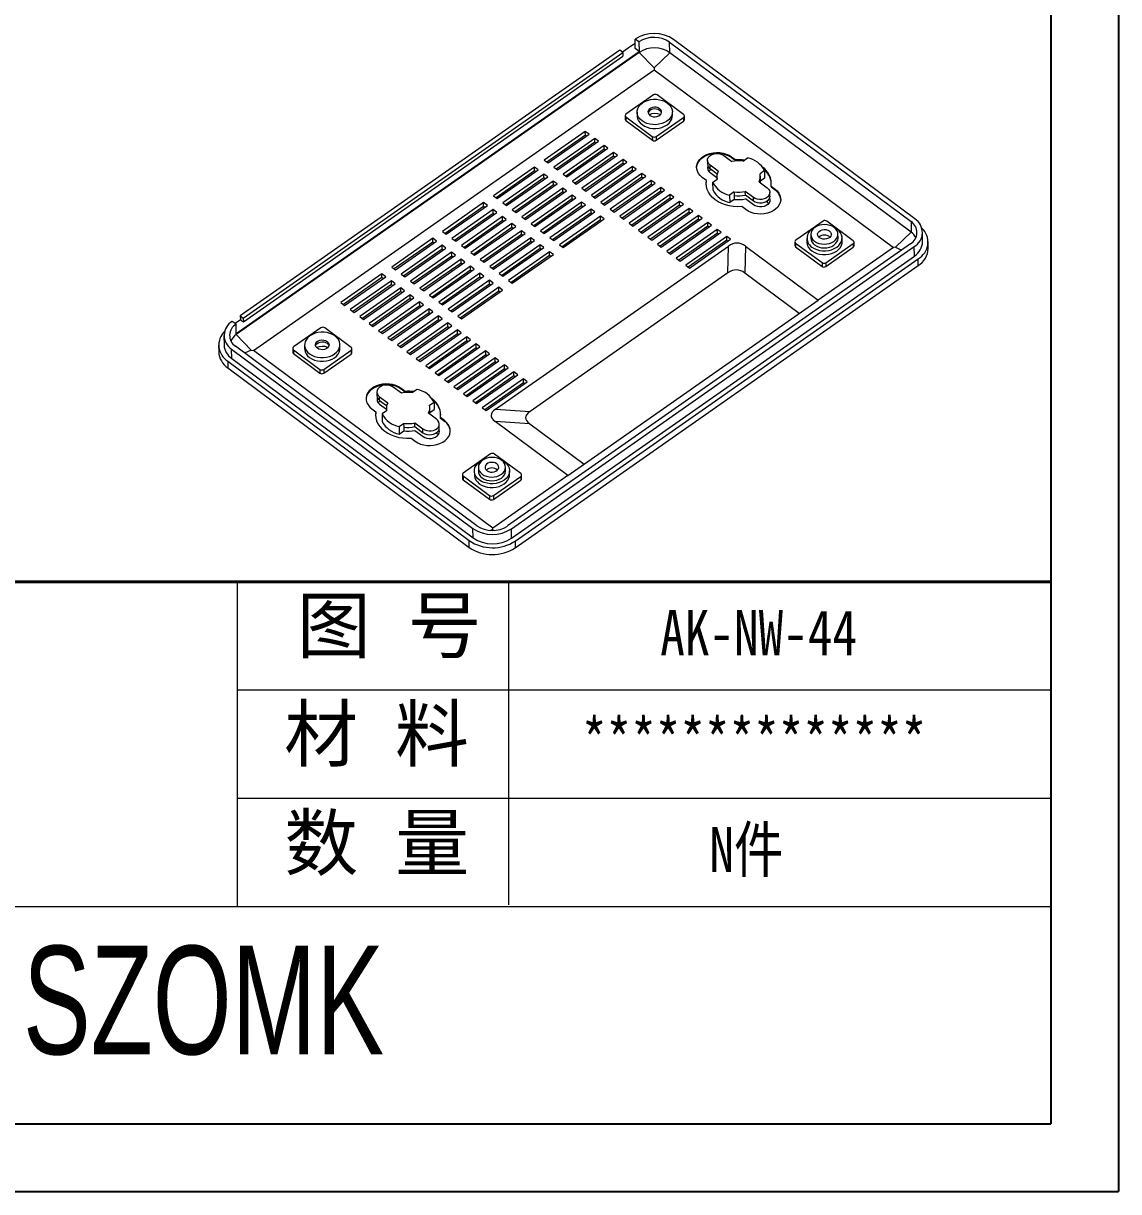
# Model space of a CAD drawing. Header units: inches. Extents: x 1765 to 3463, y 573 to 848.
# Drawn here: x 2029 to 2127.8, y 573 to 678.3 of the extents above; entities that cross this region are included whole.
import ezdxf

# ---------------------------------------------------------------- set-up
doc = ezdxf.new("R2010")
doc.units = ezdxf.units.IN
doc.layers.add('文字', color=81, linetype='Continuous')
doc.layers.add('粗实线', color=7, linetype='Continuous', lineweight=30)
doc.layers.add('细实线', color=3, linetype='Continuous', lineweight=9)
doc.styles.get("Standard").update_dxf_attribs({"font": 'txt', "bigfont": 'gbcbig.shx'})
doc.styles.add('宋体', font='', dxfattribs={"width": 0.8, "height": 3.5})
doc.styles.add('长仿宋', font='', dxfattribs={"width": 0.7, "height": 4})
doc.styles.get('宋体').set_extended_font_data('SimSun')
doc.styles.get('长仿宋').set_extended_font_data('SimSun')

msp = doc.modelspace()

# ---------------------------------------------------------------- linework, layer by layer
for p, q in [((2127.775, 829.736), (2127.775, 572.957)), ((2121.661, 823.623), (2121.661, 579.071)), ((1774.012, 579.071), (2121.661, 579.071)), ((1764.615, 572.957), (2127.775, 572.957))]:
    msp.add_line(p, q)
at = {"color": 7, "linetype": 'Continuous', "lineweight": 15}
for p, q in [((2084.516, 676.672), (2084.176, 676.925)), ((2084.185, 676.077), (2084.176, 676.925)), ((2084.516, 676.672), (2084.525, 675.824)), ((2087.288, 676.649), (2109.054, 660.463)), ((2087.297, 675.703), (2087.288, 676.649)), ((2109.407, 660.71), (2087.64, 676.896)), ((2048.194, 650.366), (2084.525, 675.824)), ((2084.526, 675.726), (2048.195, 650.268)), ((2082.783, 675.927), (2048.568, 651.952)), ((2048.84, 651.75), (2083.055, 675.725)), ((2083.055, 675.725), (2082.783, 675.927)), ((2083.845, 676.33), (2083.02, 675.751)), ((2083.055, 675.725), (2083.059, 675.386)), ((2084.525, 675.824), (2084.185, 676.077)), ((2084.525, 675.824), (2084.526, 675.726)), ((2084.526, 675.726), (2085.89, 674.33)), ((2087.297, 675.703), (2085.89, 674.33)), ((2109.064, 659.518), (2087.297, 675.703)), ((2048.844, 651.411), (2083.059, 675.386)), ((2049.752, 648.844), (2085.887, 674.164)), ((2085.89, 674.33), (2085.887, 674.164)), ((2085.887, 674.164), (2107.464, 658.119)), ((2085.818, 671.892), (2083.348, 670.162)), ((2088.545, 670.119), (2086.164, 671.889)), ((2084.348, 670.339), (2084.351, 669.999)), ((2087.536, 670.032), (2087.532, 670.371)), ((2083.274, 670.033), (2083.277, 669.694)), ((2083.342, 669.912), (2085.723, 668.142)), ((2083.342, 669.912), (2083.346, 669.573)), ((2083.346, 669.573), (2085.726, 667.803)), ((2086.069, 668.139), (2088.538, 669.869)), ((2086.073, 667.8), (2088.542, 669.53)), ((2088.538, 669.869), (2088.542, 669.53)), ((2088.617, 669.659), (2088.613, 669.998)), ((2079.682, 668.602), (2075.978, 666.007)), ((2079.685, 668.263), (2076.215, 665.831)), ((2076.318, 665.754), (2080.022, 668.349)), ((2080.022, 668.349), (2079.682, 668.602)), ((2079.685, 668.263), (2079.682, 668.602)), ((2079.789, 668.186), (2079.685, 668.263)), ((2080.532, 667.97), (2076.828, 665.375)), ((2080.536, 667.631), (2077.065, 665.199)), ((2077.169, 665.122), (2080.872, 667.717)), ((2081.382, 667.338), (2077.679, 664.742)), ((2080.872, 667.717), (2080.532, 667.97)), ((2080.536, 667.631), (2080.532, 667.97)), ((2080.639, 667.554), (2080.536, 667.631)), ((2081.723, 667.085), (2081.382, 667.338)), ((2081.386, 666.998), (2081.382, 667.338)), ((2085.723, 668.142), (2085.726, 667.803)), ((2086.069, 668.139), (2086.073, 667.8)), ((2081.386, 666.998), (2077.915, 664.567)), ((2078.019, 664.49), (2081.723, 667.085)), ((2082.233, 666.705), (2078.529, 664.11)), ((2082.236, 666.366), (2078.766, 663.934)), ((2078.869, 663.857), (2082.573, 666.453)), ((2081.489, 666.921), (2081.386, 666.998)), ((2082.573, 666.453), (2082.233, 666.705)), ((2082.236, 666.366), (2082.233, 666.705)), ((2082.34, 666.289), (2082.236, 666.366)), ((2092.166, 666.422), (2092.899, 665.877)), ((2092.878, 666.305), (2093.241, 666.036)), ((2092.879, 666.238), (2092.878, 666.305)), ((2092.879, 666.238), (2093.241, 665.968)), ((2093.906, 665.921), (2094.315, 666.208)), ((2075.096, 665.389), (2071.393, 662.794)), ((2075.1, 665.05), (2071.629, 662.618)), ((2071.733, 662.541), (2075.437, 665.136)), ((2075.437, 665.136), (2075.096, 665.389)), ((2075.1, 665.05), (2075.096, 665.389)), ((2075.203, 664.973), (2075.1, 665.05)), ((2075.978, 666.007), (2076.318, 665.754)), ((2076.828, 665.375), (2077.169, 665.122)), ((2083.083, 666.073), (2079.379, 663.478)), ((2083.086, 665.734), (2079.616, 663.302)), ((2079.719, 663.225), (2083.423, 665.82)), ((2083.933, 665.441), (2080.229, 662.846)), ((2083.937, 665.102), (2080.466, 662.67)), ((2080.57, 662.593), (2084.273, 665.188)), ((2083.423, 665.82), (2083.083, 666.073)), ((2083.086, 665.734), (2083.083, 666.073)), ((2083.19, 665.657), (2083.086, 665.734)), ((2084.273, 665.188), (2083.933, 665.441)), ((2083.937, 665.102), (2083.933, 665.441)), ((2084.04, 665.025), (2083.937, 665.102)), ((2090.692, 665.98), (2090.695, 665.641)), ((2091.664, 665.012), (2090.932, 665.557)), ((2090.935, 665.217), (2090.932, 665.557)), ((2091.569, 664.746), (2090.935, 665.217)), ((2093.241, 665.968), (2093.241, 666.036)), ((2095.845, 665.07), (2095.437, 664.783)), ((2095.845, 665.07), (2095.852, 664.391)), ((2075.947, 664.757), (2072.243, 662.162)), ((2075.95, 664.418), (2072.479, 661.986)), ((2072.583, 661.909), (2076.287, 664.504)), ((2076.797, 664.125), (2073.093, 661.529)), ((2076.287, 664.504), (2075.947, 664.757)), ((2075.95, 664.418), (2075.947, 664.757)), ((2076.054, 664.341), (2075.95, 664.418)), ((2077.137, 663.872), (2076.797, 664.125)), ((2076.8, 663.785), (2076.797, 664.125)), ((2077.679, 664.742), (2078.019, 664.49)), ((2078.529, 664.11), (2078.869, 663.857)), ((2084.783, 664.809), (2081.08, 662.213)), ((2084.787, 664.469), (2081.316, 662.038)), ((2081.42, 661.961), (2085.124, 664.556)), ((2085.634, 664.176), (2081.93, 661.581)), ((2085.124, 664.556), (2084.783, 664.809)), ((2084.787, 664.469), (2084.783, 664.809)), ((2084.89, 664.392), (2084.787, 664.469)), ((2085.974, 663.924), (2085.634, 664.176)), ((2085.637, 663.837), (2085.634, 664.176)), ((2090.595, 664.182), (2090.233, 664.452)), ((2090.572, 663.861), (2090.596, 664.114)), ((2090.596, 664.114), (2090.595, 664.182)), ((2091.546, 664.427), (2090.939, 664.878)), ((2091.165, 664), (2091.573, 664.287)), ((2091.165, 664), (2091.171, 663.322)), ((2091.545, 664.515), (2091.547, 664.269)), ((2095.345, 664.058), (2096.078, 663.513)), ((2095.468, 664.216), (2095.465, 664.555)), ((2095.852, 664.391), (2095.465, 664.12)), ((2076.8, 663.785), (2073.33, 661.353)), ((2073.433, 661.276), (2077.137, 663.872)), ((2077.647, 663.492), (2073.943, 660.897)), ((2077.651, 663.153), (2074.18, 660.721)), ((2074.284, 660.644), (2077.987, 663.239)), ((2076.904, 663.708), (2076.8, 663.785)), ((2077.987, 663.239), (2077.647, 663.492)), ((2077.651, 663.153), (2077.647, 663.492)), ((2077.754, 663.076), (2077.651, 663.153)), ((2079.379, 663.478), (2079.719, 663.225)), ((2085.637, 663.837), (2082.167, 661.405)), ((2082.27, 661.328), (2085.974, 663.924)), ((2086.484, 663.544), (2082.78, 660.949)), ((2086.487, 663.205), (2083.017, 660.773)), ((2083.12, 660.696), (2086.824, 663.291)), ((2085.741, 663.76), (2085.637, 663.837)), ((2086.824, 663.291), (2086.484, 663.544)), ((2086.487, 663.205), (2086.484, 663.544)), ((2086.591, 663.128), (2086.487, 663.205)), ((2093.103, 663.148), (2092.695, 662.862)), ((2093.103, 663.148), (2093.107, 662.809)), ((2094.843, 662.648), (2094.111, 663.193)), ((2094.114, 662.854), (2094.111, 663.193)), ((2096.321, 662.75), (2096.318, 663.089)), ((2096.427, 663.667), (2096.789, 663.397)), ((2096.427, 663.599), (2096.427, 663.667)), ((2096.427, 663.599), (2096.79, 663.329)), ((2096.79, 663.329), (2096.789, 663.397)), ((2070.511, 662.176), (2066.807, 659.581)), ((2067.147, 659.328), (2070.851, 661.923)), ((2070.851, 661.923), (2070.511, 662.176)), ((2070.514, 661.837), (2070.511, 662.176)), ((2071.393, 662.794), (2071.733, 662.541)), ((2072.243, 662.162), (2072.583, 661.909)), ((2078.497, 662.86), (2074.794, 660.265)), ((2078.501, 662.521), (2075.03, 660.089)), ((2075.134, 660.012), (2078.838, 662.607)), ((2079.348, 662.228), (2075.644, 659.633)), ((2079.351, 661.889), (2075.881, 659.457)), ((2075.984, 659.38), (2079.688, 661.975)), ((2078.838, 662.607), (2078.497, 662.86)), ((2078.501, 662.521), (2078.497, 662.86)), ((2078.604, 662.444), (2078.501, 662.521)), ((2079.688, 661.975), (2079.348, 662.228)), ((2079.351, 661.889), (2079.348, 662.228)), ((2079.455, 661.812), (2079.351, 661.889)), ((2080.229, 662.846), (2080.57, 662.593)), ((2081.08, 662.213), (2081.42, 661.961)), ((2087.334, 662.912), (2083.63, 660.317)), ((2087.338, 662.573), (2083.867, 660.141)), ((2083.971, 660.064), (2087.674, 662.659)), ((2088.184, 662.28), (2084.481, 659.684)), ((2088.188, 661.94), (2084.717, 659.509)), ((2084.821, 659.432), (2088.525, 662.027)), ((2087.674, 662.659), (2087.334, 662.912)), ((2087.338, 662.573), (2087.334, 662.912)), ((2087.441, 662.496), (2087.338, 662.573)), ((2088.525, 662.027), (2088.184, 662.28)), ((2088.188, 661.94), (2088.184, 662.28)), ((2088.291, 661.863), (2088.188, 661.94)), ((2092.695, 662.862), (2092.702, 662.184)), ((2093.11, 662.47), (2092.702, 662.184)), ((2093.107, 662.809), (2093.11, 662.47)), ((2094.847, 662.309), (2094.114, 662.854)), ((2094.85, 661.97), (2094.118, 662.514)), ((2094.847, 662.309), (2094.843, 662.648)), ((2096.023, 662.275), (2096.091, 662.224)), ((2070.514, 661.837), (2067.044, 659.405)), ((2071.361, 661.544), (2067.657, 658.948)), ((2071.365, 661.204), (2067.894, 658.773)), ((2067.998, 658.696), (2071.701, 661.291)), ((2072.211, 660.911), (2068.508, 658.316)), ((2070.618, 661.76), (2070.514, 661.837)), ((2071.701, 661.291), (2071.361, 661.544)), ((2071.365, 661.204), (2071.361, 661.544)), ((2071.468, 661.127), (2071.365, 661.204)), ((2072.551, 660.659), (2072.211, 660.911)), ((2072.215, 660.572), (2072.211, 660.911)), ((2073.093, 661.529), (2073.433, 661.276)), ((2073.943, 660.897), (2074.284, 660.644)), ((2080.198, 661.596), (2076.494, 659)), ((2080.201, 661.256), (2076.731, 658.824)), ((2076.834, 658.747), (2080.538, 661.343)), ((2081.048, 660.963), (2077.344, 658.368)), ((2080.538, 661.343), (2080.198, 661.596)), ((2080.201, 661.256), (2080.198, 661.596)), ((2080.305, 661.179), (2080.201, 661.256)), ((2081.388, 660.71), (2081.048, 660.963)), ((2081.052, 660.624), (2081.048, 660.963)), ((2081.93, 661.581), (2082.27, 661.328)), ((2082.78, 660.949), (2083.12, 660.696)), ((2089.035, 661.647), (2085.331, 659.052)), ((2089.038, 661.308), (2085.568, 658.876)), ((2085.671, 658.799), (2089.375, 661.395)), ((2089.885, 661.015), (2086.181, 658.42)), ((2089.375, 661.395), (2089.035, 661.647)), ((2089.038, 661.308), (2089.035, 661.647)), ((2089.142, 661.231), (2089.038, 661.308)), ((2090.225, 660.762), (2089.885, 661.015)), ((2089.888, 660.676), (2089.885, 661.015)), ((2094.144, 661.543), (2093.781, 661.813)), ((2072.215, 660.572), (2068.744, 658.14)), ((2068.848, 658.063), (2072.551, 660.659)), ((2073.062, 660.279), (2069.358, 657.684)), ((2073.065, 659.94), (2069.594, 657.508)), ((2069.698, 657.431), (2073.402, 660.026)), ((2072.318, 660.495), (2072.215, 660.572)), ((2073.402, 660.026), (2073.062, 660.279)), ((2073.065, 659.94), (2073.062, 660.279)), ((2073.169, 659.863), (2073.065, 659.94)), ((2074.794, 660.265), (2075.134, 660.012)), ((2081.052, 660.624), (2077.581, 658.192)), ((2077.685, 658.115), (2081.388, 660.71)), ((2081.155, 660.547), (2081.052, 660.624)), ((2083.63, 660.317), (2083.971, 660.064)), ((2089.888, 660.676), (2086.418, 658.244)), ((2086.521, 658.167), (2090.225, 660.762)), ((2090.735, 660.383), (2087.032, 657.788)), ((2090.739, 660.044), (2087.268, 657.612)), ((2087.372, 657.535), (2091.075, 660.13)), ((2089.992, 660.599), (2089.888, 660.676)), ((2091.075, 660.13), (2090.735, 660.383)), ((2090.739, 660.044), (2090.735, 660.383)), ((2090.842, 659.967), (2090.739, 660.044)), ((2101.122, 660.512), (2098.653, 658.782)), ((2103.849, 658.739), (2101.469, 660.509)), ((2109.054, 660.463), (2109.064, 659.518)), ((2065.925, 658.963), (2062.222, 656.368)), ((2062.562, 656.115), (2066.265, 658.71)), ((2066.265, 658.71), (2065.925, 658.963)), ((2065.929, 658.624), (2065.925, 658.963)), ((2066.807, 659.581), (2067.147, 659.328)), ((2067.657, 658.948), (2067.998, 658.696)), ((2073.912, 659.647), (2070.208, 657.052)), ((2073.915, 659.308), (2070.445, 656.876)), ((2070.548, 656.799), (2074.252, 659.394)), ((2074.762, 659.015), (2071.058, 656.419)), ((2071.399, 656.167), (2075.102, 658.762)), ((2074.252, 659.394), (2073.912, 659.647)), ((2073.915, 659.308), (2073.912, 659.647)), ((2074.019, 659.231), (2073.915, 659.308)), ((2075.102, 658.762), (2074.762, 659.015)), ((2074.766, 658.675), (2074.762, 659.015)), ((2075.644, 659.633), (2075.984, 659.38)), ((2076.494, 659), (2076.834, 658.747)), ((2084.481, 659.684), (2084.821, 659.432)), ((2085.331, 659.052), (2085.671, 658.799)), ((2091.585, 659.751), (2087.882, 657.155)), ((2091.589, 659.411), (2088.118, 656.98)), ((2088.222, 656.903), (2091.926, 659.498)), ((2092.436, 659.118), (2088.732, 656.523)), ((2092.439, 658.779), (2088.969, 656.347)), ((2089.072, 656.27), (2092.776, 658.866)), ((2091.926, 659.498), (2091.585, 659.751)), ((2091.589, 659.411), (2091.585, 659.751)), ((2091.692, 659.334), (2091.589, 659.411)), ((2092.776, 658.866), (2092.436, 659.118)), ((2092.439, 658.779), (2092.436, 659.118)), ((2092.543, 658.702), (2092.439, 658.779)), ((2099.652, 658.958), (2099.656, 658.619)), ((2100.016, 659.301), (2100.02, 658.962)), ((2102.469, 658.987), (2102.466, 659.326)), ((2102.84, 658.651), (2102.837, 658.991)), ((2109.064, 659.518), (2107.657, 658.145)), ((2110.102, 658.652), (2110.093, 659.5)), ((2065.929, 658.624), (2062.458, 656.192)), ((2066.776, 658.331), (2063.072, 655.735)), ((2066.779, 657.991), (2063.308, 655.559)), ((2063.412, 655.482), (2067.116, 658.078)), ((2067.626, 657.698), (2063.922, 655.103)), ((2066.032, 658.547), (2065.929, 658.624)), ((2067.116, 658.078), (2066.776, 658.331)), ((2066.779, 657.991), (2066.776, 658.331)), ((2066.883, 657.914), (2066.779, 657.991)), ((2067.966, 657.445), (2067.626, 657.698)), ((2067.629, 657.359), (2067.626, 657.698)), ((2068.508, 658.316), (2068.848, 658.063)), ((2069.358, 657.684), (2069.698, 657.431)), ((2074.766, 658.675), (2071.295, 656.244)), ((2071.576, 643.533), (2092.593, 658.26)), ((2075.612, 658.382), (2071.909, 655.787)), ((2075.616, 658.043), (2072.145, 655.611)), ((2072.249, 655.534), (2075.953, 658.13)), ((2109.004, 658.463), (2072.672, 633.005)), ((2076.463, 657.75), (2072.759, 655.155)), ((2073.012, 632.752), (2109.344, 658.21)), ((2074.869, 658.598), (2074.766, 658.675)), ((2075.953, 658.13), (2075.612, 658.382)), ((2075.616, 658.043), (2075.612, 658.382)), ((2075.719, 657.966), (2075.616, 658.043)), ((2076.803, 657.497), (2076.463, 657.75)), ((2076.466, 657.411), (2076.463, 657.75)), ((2077.344, 658.368), (2077.685, 658.115)), ((2086.181, 658.42), (2086.521, 658.167)), ((2087.032, 657.788), (2087.372, 657.535)), ((2092.538, 655.84), (2092.593, 658.26)), ((2094.123, 658.247), (2094.068, 655.827)), ((2094.123, 658.247), (2100.684, 653.368)), ((2098.578, 658.653), (2098.582, 658.314)), ((2098.647, 658.532), (2101.027, 656.761)), ((2098.647, 658.532), (2098.65, 658.192)), ((2098.65, 658.192), (2101.031, 656.422)), ((2107.464, 658.119), (2100.684, 653.368)), ((2101.374, 656.758), (2103.843, 658.489)), ((2101.377, 656.419), (2103.846, 658.149)), ((2103.843, 658.489), (2103.846, 658.149)), ((2103.921, 658.278), (2103.918, 658.618)), ((2107.657, 658.145), (2107.464, 658.119)), ((2107.657, 658.145), (2108.194, 657.896)), ((2109.352, 657.362), (2109.344, 658.21)), ((2110.598, 658.046), (2110.592, 658.657)), ((2067.629, 657.359), (2064.159, 654.927)), ((2064.262, 654.85), (2067.966, 657.445)), ((2068.476, 657.066), (2064.772, 654.471)), ((2068.48, 656.727), (2065.009, 654.295)), ((2065.113, 654.218), (2068.816, 656.813)), ((2067.733, 657.282), (2067.629, 657.359)), ((2068.816, 656.813), (2068.476, 657.066)), ((2068.48, 656.727), (2068.476, 657.066)), ((2068.583, 656.65), (2068.48, 656.727)), ((2070.208, 657.052), (2070.548, 656.799)), ((2076.466, 657.411), (2072.995, 654.979)), ((2073.021, 631.904), (2109.352, 657.362)), ((2073.099, 654.902), (2076.803, 657.497)), ((2073.361, 631.651), (2109.692, 657.109)), ((2076.57, 657.334), (2076.466, 657.411)), ((2087.882, 657.155), (2088.222, 656.903)), ((2101.027, 656.761), (2101.031, 656.422)), ((2101.374, 656.758), (2101.377, 656.419)), ((2109.699, 656.499), (2109.692, 657.109)), ((2061.34, 655.75), (2057.636, 653.154)), ((2061.68, 655.497), (2061.34, 655.75)), ((2061.343, 655.41), (2061.34, 655.75)), ((2062.222, 656.368), (2062.562, 656.115)), ((2063.072, 655.735), (2063.412, 655.482)), ((2069.326, 656.434), (2065.623, 653.839)), ((2069.33, 656.095), (2065.859, 653.663)), ((2065.963, 653.586), (2069.666, 656.181)), ((2070.177, 655.802), (2066.473, 653.206)), ((2066.813, 652.953), (2070.517, 655.549)), ((2069.666, 656.181), (2069.326, 656.434)), ((2069.33, 656.095), (2069.326, 656.434)), ((2069.433, 656.018), (2069.33, 656.095)), ((2070.517, 655.549), (2070.177, 655.802)), ((2070.18, 655.462), (2070.177, 655.802)), ((2071.058, 656.419), (2071.399, 656.167)), ((2071.909, 655.787), (2072.249, 655.534)), ((2073.367, 631.041), (2109.699, 656.499)), ((2092.538, 655.84), (2074.696, 643.338)), ((2088.732, 656.523), (2089.072, 656.27)), ((2098.98, 652.175), (2094.068, 655.827)), ((2061.343, 655.41), (2057.873, 652.979)), ((2057.976, 652.902), (2061.68, 655.497)), ((2062.19, 655.117), (2058.486, 652.522)), ((2062.194, 654.778), (2058.723, 652.346)), ((2058.827, 652.269), (2062.53, 654.865)), ((2063.04, 654.485), (2059.337, 651.89)), ((2061.447, 655.333), (2061.343, 655.41)), ((2062.53, 654.865), (2062.19, 655.117)), ((2062.194, 654.778), (2062.19, 655.117)), ((2062.297, 654.701), (2062.194, 654.778)), ((2063.38, 654.232), (2063.04, 654.485)), ((2063.044, 654.146), (2063.04, 654.485)), ((2063.922, 655.103), (2064.262, 654.85)), ((2070.18, 655.462), (2066.709, 653.03)), ((2071.027, 655.169), (2067.323, 652.574)), ((2071.03, 654.83), (2067.56, 652.398)), ((2067.663, 652.321), (2071.367, 654.916)), ((2071.877, 654.537), (2068.173, 651.942)), ((2070.284, 655.385), (2070.18, 655.462)), ((2071.367, 654.916), (2071.027, 655.169)), ((2071.03, 654.83), (2071.027, 655.169)), ((2071.134, 654.753), (2071.03, 654.83)), ((2072.217, 654.284), (2071.877, 654.537)), ((2071.881, 654.198), (2071.877, 654.537)), ((2072.759, 655.155), (2073.099, 654.902)), ((2063.044, 654.146), (2059.573, 651.714)), ((2059.677, 651.637), (2063.38, 654.232)), ((2063.891, 653.853), (2060.187, 651.258)), ((2063.894, 653.514), (2060.423, 651.082)), ((2060.527, 651.005), (2064.231, 653.6)), ((2063.147, 654.069), (2063.044, 654.146)), ((2064.231, 653.6), (2063.891, 653.853)), ((2063.894, 653.514), (2063.891, 653.853)), ((2063.998, 653.437), (2063.894, 653.514)), ((2064.772, 654.471), (2065.113, 654.218)), ((2065.623, 653.839), (2065.963, 653.586)), ((2071.881, 654.198), (2068.41, 651.766)), ((2068.514, 651.689), (2072.217, 654.284)), ((2071.984, 654.121), (2071.881, 654.198)), ((2057.636, 653.154), (2057.976, 652.902)), ((2058.486, 652.522), (2058.827, 652.269)), ((2064.741, 653.221), (2061.037, 650.625)), ((2064.744, 652.881), (2061.274, 650.45)), ((2061.377, 650.373), (2065.081, 652.968)), ((2065.591, 652.588), (2061.887, 649.993)), ((2065.081, 652.968), (2064.741, 653.221)), ((2064.744, 652.881), (2064.741, 653.221)), ((2064.848, 652.804), (2064.744, 652.881)), ((2065.931, 652.336), (2065.591, 652.588)), ((2065.595, 652.249), (2065.591, 652.588)), ((2066.473, 653.206), (2066.813, 652.953)), ((2067.323, 652.574), (2067.663, 652.321)), ((2078.109, 637.55), (2100.684, 653.368)), ((2048.185, 651.214), (2047.845, 651.467)), ((2048.572, 651.613), (2048.096, 651.28)), ((2048.568, 651.952), (2048.84, 651.75)), ((2048.568, 651.952), (2048.572, 651.613)), ((2048.572, 651.613), (2048.844, 651.411)), ((2048.84, 651.75), (2048.844, 651.411)), ((2059.337, 651.89), (2059.677, 651.637)), ((2065.595, 652.249), (2062.124, 649.817)), ((2062.228, 649.74), (2065.931, 652.336)), ((2066.441, 651.956), (2062.738, 649.361)), ((2066.445, 651.617), (2062.974, 649.185)), ((2063.078, 649.108), (2066.781, 651.703)), ((2067.292, 651.324), (2063.588, 648.729)), ((2065.698, 652.172), (2065.595, 652.249)), ((2066.781, 651.703), (2066.441, 651.956)), ((2066.445, 651.617), (2066.441, 651.956)), ((2066.548, 651.54), (2066.445, 651.617)), ((2067.632, 651.071), (2067.292, 651.324)), ((2067.295, 650.985), (2067.292, 651.324)), ((2068.173, 651.942), (2068.514, 651.689)), ((2048.194, 650.366), (2048.185, 651.214)), ((2048.195, 650.268), (2048.194, 650.366)), ((2048.195, 650.268), (2049.559, 648.872)), ((2055.835, 650.883), (2053.366, 649.153)), ((2058.563, 649.11), (2056.182, 650.881)), ((2060.187, 651.258), (2060.527, 651.005)), ((2061.037, 650.625), (2061.377, 650.373)), ((2067.295, 650.985), (2063.824, 648.553)), ((2063.928, 648.476), (2067.632, 651.071)), ((2068.142, 650.692), (2064.438, 648.096)), ((2068.145, 650.352), (2064.675, 647.921)), ((2064.778, 647.844), (2068.482, 650.439)), ((2067.399, 650.908), (2067.295, 650.985)), ((2068.482, 650.439), (2068.142, 650.692)), ((2068.145, 650.352), (2068.142, 650.692)), ((2068.249, 650.275), (2068.145, 650.352)), ((2046.614, 649.324), (2046.62, 648.714)), ((2047.095, 650.177), (2047.104, 649.329)), ((2069.901, 633.028), (2048.134, 649.214)), ((2054.365, 649.33), (2054.369, 648.991)), ((2057.554, 649.023), (2057.55, 649.362)), ((2061.887, 649.993), (2062.228, 649.74)), ((2062.738, 649.361), (2063.078, 649.108)), ((2068.992, 650.059), (2065.288, 647.464)), ((2068.996, 649.72), (2065.525, 647.288)), ((2065.629, 647.211), (2069.332, 649.807)), ((2069.842, 649.427), (2066.139, 646.832)), ((2069.332, 649.807), (2068.992, 650.059)), ((2068.996, 649.72), (2068.992, 650.059)), ((2069.099, 649.643), (2068.996, 649.72)), ((2070.182, 649.174), (2069.842, 649.427)), ((2069.846, 649.088), (2069.842, 649.427)), ((2047.782, 648.967), (2069.548, 632.781)), ((2047.79, 648.119), (2047.782, 648.967)), ((2049.559, 648.872), (2048.946, 648.61)), ((2049.559, 648.872), (2049.752, 648.844)), ((2071.329, 632.799), (2049.752, 648.844)), ((2053.291, 649.024), (2053.295, 648.685)), ((2053.36, 648.903), (2055.741, 647.133)), ((2053.36, 648.903), (2053.363, 648.564)), ((2053.363, 648.564), (2055.744, 646.794)), ((2056.087, 647.13), (2058.556, 648.86)), ((2056.091, 646.791), (2058.56, 648.521)), ((2058.556, 648.86), (2058.56, 648.521)), ((2058.635, 648.65), (2058.631, 648.989)), ((2063.588, 648.729), (2063.928, 648.476)), ((2069.846, 649.088), (2066.375, 646.656)), ((2066.479, 646.579), (2070.182, 649.174)), ((2070.693, 648.795), (2066.989, 646.2)), ((2070.696, 648.456), (2067.225, 646.024)), ((2067.329, 645.947), (2071.033, 648.542)), ((2071.543, 648.163), (2067.839, 645.567)), ((2069.949, 649.011), (2069.846, 649.088)), ((2071.033, 648.542), (2070.693, 648.795)), ((2070.696, 648.456), (2070.693, 648.795)), ((2070.8, 648.379), (2070.696, 648.456)), ((2071.883, 647.91), (2071.543, 648.163)), ((2071.546, 647.823), (2071.543, 648.163)), ((2047.438, 647.871), (2069.204, 631.686)), ((2047.438, 647.871), (2047.444, 647.261)), ((2047.444, 647.261), (2069.21, 631.075)), ((2047.79, 648.119), (2069.557, 631.933)), ((2055.741, 647.133), (2055.744, 646.794)), ((2056.087, 647.13), (2056.091, 646.791)), ((2064.438, 648.096), (2064.778, 647.844)), ((2065.288, 647.464), (2065.629, 647.211)), ((2071.546, 647.823), (2068.076, 645.392)), ((2068.179, 645.315), (2071.883, 647.91)), ((2072.393, 647.53), (2068.689, 644.935)), ((2072.397, 647.191), (2068.926, 644.759)), ((2069.03, 644.682), (2072.733, 647.278)), ((2071.65, 647.746), (2071.546, 647.823)), ((2072.733, 647.278), (2072.393, 647.53)), ((2072.397, 647.191), (2072.393, 647.53)), ((2072.5, 647.114), (2072.397, 647.191)), ((2066.139, 646.832), (2066.479, 646.579)), ((2066.989, 646.2), (2067.329, 645.947)), ((2073.243, 646.898), (2069.54, 644.303)), ((2073.247, 646.559), (2069.776, 644.127)), ((2069.88, 644.05), (2073.584, 646.645)), ((2074.094, 646.266), (2070.39, 643.671)), ((2073.584, 646.645), (2073.243, 646.898)), ((2073.247, 646.559), (2073.243, 646.898)), ((2073.35, 646.482), (2073.247, 646.559)), ((2074.434, 646.013), (2074.094, 646.266)), ((2074.097, 645.927), (2074.094, 646.266)), ((2060.886, 645.095), (2060.889, 644.756)), ((2063.093, 644.992), (2062.361, 645.536)), ((2063.435, 645.15), (2063.072, 645.42)), ((2063.073, 645.352), (2063.072, 645.42)), ((2063.436, 645.083), (2063.073, 645.352)), ((2063.436, 645.083), (2063.435, 645.15)), ((2064.509, 645.322), (2064.1, 645.036)), ((2067.839, 645.567), (2068.179, 645.315)), ((2074.097, 645.927), (2070.626, 643.495)), ((2070.73, 643.418), (2074.434, 646.013)), ((2074.201, 645.85), (2074.097, 645.927)), ((2061.126, 644.671), (2061.858, 644.127)), ((2061.13, 644.332), (2061.126, 644.671)), ((2061.13, 644.332), (2061.763, 643.861)), ((2061.133, 643.993), (2061.74, 643.542)), ((2065.631, 643.898), (2066.039, 644.184)), ((2066.039, 644.184), (2066.046, 643.506)), ((2068.689, 644.935), (2069.03, 644.682)), ((2069.54, 644.303), (2069.88, 644.05)), ((2060.427, 643.566), (2060.789, 643.297)), ((2060.79, 643.229), (2060.766, 642.975)), ((2060.79, 643.229), (2060.789, 643.297)), ((2061.767, 643.401), (2061.359, 643.115)), ((2061.359, 643.115), (2061.366, 642.437)), ((2061.739, 643.63), (2061.742, 643.383)), ((2066.272, 642.628), (2065.54, 643.173)), ((2065.662, 643.33), (2065.659, 643.67)), ((2065.659, 643.234), (2066.046, 643.506)), ((2070.39, 643.671), (2070.73, 643.418)), ((2071.576, 643.533), (2074.696, 643.338)), ((2062.889, 641.977), (2063.298, 642.263)), ((2062.889, 641.977), (2062.896, 641.299)), ((2063.298, 642.263), (2063.301, 641.924)), ((2063.301, 641.924), (2063.305, 641.585)), ((2064.305, 642.307), (2065.037, 641.763)), ((2064.308, 641.968), (2064.305, 642.307)), ((2064.308, 641.968), (2065.041, 641.424)), ((2066.515, 641.865), (2066.512, 642.204)), ((2066.983, 642.512), (2066.621, 642.781)), ((2066.622, 642.714), (2066.621, 642.781)), ((2066.984, 642.444), (2066.622, 642.714)), ((2066.984, 642.444), (2066.983, 642.512)), ((2078.109, 637.55), (2071.548, 642.429)), ((2074.668, 642.233), (2071.548, 642.429)), ((2074.668, 642.233), (2079.58, 638.581)), ((2062.896, 641.299), (2063.305, 641.585)), ((2063.975, 640.928), (2064.338, 640.658)), ((2064.312, 641.629), (2065.044, 641.085)), ((2065.041, 641.424), (2065.037, 641.763)), ((2066.285, 641.339), (2066.217, 641.39)), ((2071.14, 639.503), (2068.671, 637.773)), ((2073.867, 637.73), (2071.486, 639.5)), ((2068.596, 637.644), (2068.599, 637.305)), ((2069.67, 637.949), (2069.673, 637.61)), ((2070.034, 638.292), (2070.037, 637.953)), ((2072.487, 637.978), (2072.484, 638.317)), ((2072.858, 637.642), (2072.855, 637.982)), ((2068.665, 637.523), (2071.045, 635.752)), ((2068.665, 637.523), (2068.668, 637.184)), ((2068.668, 637.184), (2071.049, 635.413)), ((2078.109, 637.55), (2071.329, 632.799)), ((2071.392, 635.75), (2073.861, 637.48)), ((2071.395, 635.41), (2073.864, 637.141)), ((2073.861, 637.48), (2073.864, 637.141)), ((2073.939, 637.269), (2073.936, 637.609)), ((2071.045, 635.752), (2071.049, 635.413)), ((2071.392, 635.75), (2071.395, 635.41)), ((2069.557, 631.933), (2069.548, 632.781)), ((2071.325, 632.687), (2071.139, 632.607)), ((2071.325, 632.687), (2071.329, 632.799)), ((2071.325, 632.687), (2071.493, 632.609)), ((2073.021, 631.904), (2073.012, 632.752)), ((2069.21, 631.075), (2069.204, 631.686)), ((2073.361, 631.651), (2073.367, 631.041))]:
    msp.add_line(p, q, dxfattribs=at)
at = {"color": 8, "linetype": 'Continuous', "lineweight": 15}
for p, q in [((2096.09, 662.322), (2096.091, 662.224)), ((2066.284, 641.436), (2066.285, 641.339))]:
    msp.add_line(p, q, dxfattribs=at)
at = {"color": 7, "linetype": 'Continuous', "lineweight": 15, "flags": 128}
for points in [[(2084.18, 676.532), (2084.138, 676.51), (2083.845, 676.33)], [(2084.794, 669.552), (2084.619, 669.706), (2084.485, 669.881), (2084.395, 670.07), (2084.351, 670.268), (2084.356, 670.468), (2084.41, 670.665), (2084.509, 670.852), (2084.652, 671.025), (2084.835, 671.177), (2085.051, 671.304), (2085.293, 671.402), (2085.556, 671.468), (2085.83, 671.501), (2086.108, 671.498), (2086.38, 671.461), (2086.639, 671.391), (2086.877, 671.289), (2087.086, 671.158), (2087.261, 671.003), (2087.395, 670.829), (2087.485, 670.639), (2087.529, 670.442), (2087.524, 670.242), (2087.47, 670.045), (2087.371, 669.857), (2087.228, 669.685), (2087.045, 669.533), (2086.829, 669.406), (2086.587, 669.308), (2086.324, 669.241), (2086.05, 669.209), (2085.772, 669.211), (2085.5, 669.248), (2085.241, 669.319), (2085.003, 669.421), (2084.794, 669.552)], [(2086.381, 670.664), (2086.243, 670.74), (2086.081, 670.786), (2085.907, 670.796), (2085.736, 670.771), (2085.582, 670.712), (2085.456, 670.624), (2085.37, 670.514), (2085.33, 670.391), (2085.339, 670.266), (2085.397, 670.147), (2085.499, 670.046), (2085.637, 669.969), (2085.799, 669.924), (2085.973, 669.914), (2086.144, 669.939), (2086.298, 669.998), (2086.424, 670.086), (2086.51, 670.196), (2086.55, 670.318), (2086.541, 670.444), (2086.483, 670.562), (2086.381, 670.664)], [(2086.542, 670.276), (2086.485, 670.393), (2086.383, 670.494), (2086.245, 670.571), (2086.083, 670.616), (2085.909, 670.626), (2085.738, 670.601), (2085.584, 670.542), (2085.458, 670.454), (2085.372, 670.344), (2085.34, 670.264)], [(2084.351, 669.999), (2084.355, 669.929), (2084.398, 669.731), (2084.488, 669.542), (2084.623, 669.367), (2084.797, 669.212), (2085.006, 669.082), (2085.244, 668.98), (2085.503, 668.909), (2085.776, 668.872), (2086.053, 668.87), (2086.327, 668.902), (2086.59, 668.969), (2086.833, 669.067), (2087.049, 669.194), (2087.231, 669.346), (2087.374, 669.518), (2087.474, 669.705), (2087.527, 669.902), (2087.536, 670.032)], [(2089.719, 665.326), (2089.722, 665.381), (2089.765, 665.598), (2089.857, 665.807), (2089.995, 666.003), (2090.176, 666.179), (2090.394, 666.332), (2090.644, 666.458), (2090.919, 666.552), (2091.212, 666.612), (2091.514, 666.636), (2091.817, 666.625), (2092.112, 666.577), (2092.393, 666.495), (2092.651, 666.381), (2092.879, 666.238)], [(2090.233, 664.452), (2090.041, 664.62), (2089.89, 664.81), (2089.785, 665.015), (2089.728, 665.23), (2089.721, 665.449), (2089.764, 665.666), (2089.856, 665.875), (2089.994, 666.07), (2090.175, 666.247), (2090.394, 666.4), (2090.644, 666.525), (2090.919, 666.619), (2091.211, 666.679), (2091.513, 666.704), (2091.816, 666.692), (2092.112, 666.645), (2092.392, 666.563), (2092.65, 666.449), (2092.878, 666.305)], [(2090.932, 665.557), (2090.807, 665.675), (2090.726, 665.812), (2090.692, 665.959), (2090.709, 666.108), (2090.774, 666.25), (2090.884, 666.376), (2091.033, 666.481), (2091.212, 666.556), (2091.41, 666.599), (2091.617, 666.606), (2091.819, 666.578), (2092.006, 666.515), (2092.166, 666.422)], [(2090.813, 664.998), (2090.897, 665.087), (2091.003, 665.167)], [(2093.241, 665.968), (2093.617, 665.977), (2093.956, 665.956)], [(2093.781, 661.813), (2093.405, 661.804), (2093.031, 661.829), (2092.665, 661.888), (2092.313, 661.981), (2091.98, 662.106), (2091.672, 662.26), (2091.395, 662.441), (2091.151, 662.647), (2090.947, 662.874), (2090.784, 663.118), (2090.666, 663.375), (2090.595, 663.641), (2090.571, 663.911), (2090.595, 664.182)], [(2095.456, 664.046), (2095.461, 664.014), (2095.467, 663.968)], [(2096.789, 663.397), (2096.981, 663.228), (2097.132, 663.039), (2097.237, 662.834), (2097.294, 662.619), (2097.301, 662.4), (2097.258, 662.183), (2097.166, 661.974), (2097.028, 661.778), (2096.847, 661.602), (2096.628, 661.449), (2096.378, 661.323), (2096.103, 661.229), (2095.811, 661.169), (2095.509, 661.145), (2095.206, 661.156), (2094.91, 661.204), (2094.63, 661.286), (2094.372, 661.4), (2094.144, 661.543)], [(2096.078, 663.513), (2096.202, 663.395), (2096.283, 663.258), (2096.317, 663.111), (2096.301, 662.962), (2096.236, 662.82), (2096.126, 662.694), (2095.977, 662.589), (2095.798, 662.514), (2095.599, 662.471), (2095.393, 662.464), (2095.19, 662.492), (2095.003, 662.555), (2094.843, 662.648)], [(2096.321, 662.75), (2096.304, 662.623), (2096.239, 662.481), (2096.129, 662.354), (2095.98, 662.25), (2095.801, 662.174), (2095.603, 662.132), (2095.396, 662.124), (2095.194, 662.153), (2095.007, 662.216), (2094.847, 662.309)], [(2096.29, 662.58), (2096.29, 662.58), (2096.324, 662.433), (2096.308, 662.284), (2096.243, 662.142), (2096.132, 662.015), (2095.984, 661.911), (2095.805, 661.835), (2095.606, 661.792), (2095.4, 661.785), (2095.197, 661.814), (2095.01, 661.876), (2094.85, 661.97)], [(2096.091, 662.224), (2096.215, 662.106), (2096.216, 662.105)], [(2102.123, 659.931), (2101.94, 660.043), (2101.73, 660.126), (2101.502, 660.179), (2101.263, 660.198), (2101.024, 660.183), (2100.793, 660.134), (2100.579, 660.054), (2100.391, 659.946), (2100.235, 659.813), (2100.118, 659.661), (2100.044, 659.496), (2100.016, 659.324), (2100.035, 659.151), (2100.101, 658.985), (2100.21, 658.831), (2100.359, 658.696), (2100.542, 658.584), (2100.752, 658.501), (2100.98, 658.448), (2101.219, 658.43), (2101.458, 658.445), (2101.689, 658.493), (2101.903, 658.573), (2102.091, 658.681), (2102.247, 658.814), (2102.364, 658.966), (2102.438, 659.131), (2102.466, 659.303), (2102.447, 659.476), (2102.381, 659.642), (2102.272, 659.796), (2102.123, 659.931)], [(2100.098, 658.171), (2100.307, 658.041), (2100.545, 657.938), (2100.804, 657.868), (2101.077, 657.831), (2101.354, 657.828), (2101.629, 657.861), (2101.891, 657.927), (2102.134, 658.025), (2102.35, 658.152), (2102.532, 658.304), (2102.675, 658.477), (2102.775, 658.664), (2102.828, 658.861), (2102.833, 659.061), (2102.79, 659.259), (2102.7, 659.448), (2102.565, 659.623), (2102.391, 659.778), (2102.182, 659.908), (2102.101, 659.948)], [(2100.8, 659.005), (2100.698, 659.106), (2100.64, 659.225), (2100.631, 659.35), (2100.671, 659.473), (2100.758, 659.582), (2100.883, 659.67), (2101.038, 659.729), (2101.209, 659.755), (2101.382, 659.744), (2101.544, 659.699), (2101.682, 659.622), (2101.784, 659.521), (2101.842, 659.403), (2101.851, 659.277), (2101.811, 659.154), (2101.725, 659.045), (2101.599, 658.957), (2101.445, 658.898), (2101.274, 658.872), (2101.1, 658.883), (2100.938, 658.928), (2100.8, 659.005)], [(2100.02, 658.962), (2100.039, 658.812), (2100.104, 658.645), (2100.214, 658.492), (2100.363, 658.356), (2100.546, 658.245), (2100.755, 658.162), (2100.984, 658.109), (2101.222, 658.09), (2101.462, 658.105), (2101.693, 658.154), (2101.906, 658.234), (2102.095, 658.342), (2102.25, 658.475), (2102.368, 658.627), (2102.441, 658.792), (2102.469, 658.964), (2102.469, 658.987)], [(2100.102, 657.832), (2100.311, 657.701), (2100.549, 657.599), (2100.808, 657.529), (2101.08, 657.491), (2101.358, 657.489), (2101.632, 657.522), (2101.895, 657.588), (2102.137, 657.686), (2102.353, 657.813), (2102.536, 657.965), (2102.679, 658.138), (2102.778, 658.325), (2102.832, 658.522), (2102.84, 658.651)], [(2057.104, 650.149), (2056.895, 650.28), (2056.657, 650.382), (2056.398, 650.453), (2056.125, 650.49), (2055.848, 650.492), (2055.574, 650.459), (2055.311, 650.393), (2055.068, 650.295), (2054.852, 650.168), (2054.67, 650.016), (2054.527, 649.844), (2054.427, 649.656), (2054.374, 649.459), (2054.369, 649.259), (2054.412, 649.061), (2054.503, 648.872), (2054.637, 648.698), (2054.811, 648.543), (2055.021, 648.412), (2055.259, 648.31), (2055.518, 648.239), (2055.79, 648.202), (2056.068, 648.2), (2056.342, 648.232), (2056.604, 648.299), (2056.847, 648.397), (2057.063, 648.524), (2057.245, 648.676), (2057.389, 648.848), (2057.488, 649.036), (2057.541, 649.233), (2057.546, 649.433), (2057.503, 649.631), (2057.413, 649.82), (2057.279, 649.994), (2057.104, 650.149)], [(2056.399, 649.655), (2056.501, 649.553), (2056.559, 649.435), (2056.568, 649.309), (2056.528, 649.187), (2056.441, 649.077), (2056.316, 648.989), (2056.161, 648.93), (2055.99, 648.905), (2055.817, 648.915), (2055.655, 648.96), (2055.517, 649.037), (2055.415, 649.139), (2055.357, 649.257), (2055.348, 649.383), (2055.388, 649.505), (2055.474, 649.615), (2055.6, 649.703), (2055.754, 649.762), (2055.925, 649.787), (2056.099, 649.777), (2056.261, 649.731), (2056.399, 649.655)], [(2055.358, 649.255), (2055.39, 649.336), (2055.476, 649.445), (2055.601, 649.533), (2055.756, 649.592), (2055.927, 649.618), (2056.101, 649.607), (2056.263, 649.562), (2056.4, 649.485), (2056.502, 649.384), (2056.56, 649.267)], [(2054.369, 648.991), (2054.373, 648.92), (2054.416, 648.722), (2054.506, 648.533), (2054.64, 648.358), (2054.815, 648.203), (2055.024, 648.073), (2055.262, 647.971), (2055.521, 647.9), (2055.794, 647.863), (2056.071, 647.861), (2056.345, 647.893), (2056.608, 647.96), (2056.851, 648.058), (2057.067, 648.185), (2057.249, 648.337), (2057.392, 648.509), (2057.492, 648.697), (2057.545, 648.893), (2057.554, 649.023)], [(2063.073, 645.352), (2062.845, 645.496), (2062.587, 645.61), (2062.307, 645.692), (2062.011, 645.739), (2061.708, 645.751), (2061.406, 645.726), (2061.114, 645.666), (2060.839, 645.572), (2060.588, 645.447), (2060.37, 645.294), (2060.189, 645.117), (2060.051, 644.922), (2059.959, 644.712), (2059.916, 644.495), (2059.913, 644.441)], [(2063.072, 645.42), (2062.844, 645.564), (2062.587, 645.678), (2062.306, 645.76), (2062.01, 645.807), (2061.707, 645.819), (2061.405, 645.794), (2061.113, 645.734), (2060.838, 645.64), (2060.588, 645.515), (2060.369, 645.362), (2060.189, 645.185), (2060.05, 644.989), (2059.958, 644.78), (2059.915, 644.563), (2059.922, 644.344), (2059.979, 644.129), (2060.084, 643.925), (2060.235, 643.735), (2060.427, 643.566)], [(2062.361, 645.536), (2062.2, 645.63), (2062.013, 645.692), (2061.811, 645.721), (2061.604, 645.714), (2061.406, 645.671), (2061.227, 645.595), (2061.078, 645.491), (2060.968, 645.364), (2060.903, 645.222), (2060.887, 645.074), (2060.92, 644.927), (2061.002, 644.79), (2061.126, 644.671)], [(2064.15, 645.071), (2063.811, 645.092), (2063.436, 645.083)], [(2061.198, 644.281), (2061.091, 644.202), (2061.008, 644.113)], [(2060.789, 643.297), (2060.765, 643.026), (2060.789, 642.755), (2060.861, 642.489), (2060.979, 642.232), (2061.141, 641.988), (2061.346, 641.762), (2061.589, 641.556), (2061.866, 641.375), (2062.174, 641.22), (2062.507, 641.096), (2062.859, 641.003), (2063.226, 640.944), (2063.6, 640.918), (2063.975, 640.928)], [(2065.661, 643.082), (2065.655, 643.129), (2065.65, 643.161)], [(2064.338, 640.658), (2064.566, 640.515), (2064.824, 640.4), (2065.104, 640.318), (2065.4, 640.271), (2065.703, 640.259), (2066.005, 640.284), (2066.297, 640.344), (2066.572, 640.438), (2066.823, 640.563), (2067.041, 640.716), (2067.222, 640.893), (2067.36, 641.089), (2067.452, 641.298), (2067.495, 641.515), (2067.488, 641.734), (2067.431, 641.949), (2067.326, 642.154), (2067.175, 642.343), (2066.983, 642.512)], [(2065.037, 641.763), (2065.198, 641.67), (2065.385, 641.607), (2065.587, 641.578), (2065.794, 641.586), (2065.992, 641.628), (2066.171, 641.704), (2066.32, 641.808), (2066.43, 641.935), (2066.495, 642.077), (2066.511, 642.226), (2066.478, 642.373), (2066.396, 642.51), (2066.272, 642.628)], [(2065.041, 641.424), (2065.201, 641.33), (2065.388, 641.268), (2065.591, 641.239), (2065.797, 641.246), (2065.996, 641.289), (2066.174, 641.365), (2066.323, 641.469), (2066.433, 641.596), (2066.498, 641.738), (2066.515, 641.865)], [(2065.044, 641.085), (2065.205, 640.991), (2065.391, 640.928), (2065.594, 640.9), (2065.801, 640.907), (2065.999, 640.95), (2066.178, 641.026), (2066.327, 641.13), (2066.437, 641.257), (2066.502, 641.399), (2066.518, 641.547), (2066.485, 641.694), (2066.484, 641.695)], [(2066.41, 641.219), (2066.409, 641.221), (2066.285, 641.339)], [(2072.409, 638.769), (2072.583, 638.614), (2072.718, 638.439), (2072.808, 638.25), (2072.851, 638.052), (2072.846, 637.852), (2072.793, 637.655), (2072.693, 637.468), (2072.55, 637.296), (2072.368, 637.144), (2072.152, 637.017), (2071.909, 636.918), (2071.646, 636.852), (2071.372, 636.819), (2071.095, 636.822), (2070.822, 636.859), (2070.563, 636.93), (2070.325, 637.032), (2070.116, 637.162), (2069.941, 637.317), (2069.807, 637.492), (2069.717, 637.681), (2069.674, 637.878), (2069.679, 638.079), (2069.732, 638.276), (2069.832, 638.463), (2069.975, 638.635), (2070.157, 638.787), (2070.373, 638.914), (2070.387, 638.921)], [(2072.141, 638.923), (2071.958, 639.034), (2071.748, 639.117), (2071.52, 639.17), (2071.281, 639.189), (2071.042, 639.174), (2070.811, 639.125), (2070.597, 639.045), (2070.409, 638.937), (2070.253, 638.804), (2070.136, 638.652), (2070.062, 638.487), (2070.034, 638.315), (2070.053, 638.142), (2070.119, 637.976), (2070.228, 637.822), (2070.377, 637.687), (2070.56, 637.575), (2070.77, 637.492), (2070.998, 637.44), (2071.237, 637.421), (2071.476, 637.436), (2071.707, 637.484), (2071.921, 637.564), (2072.109, 637.672), (2072.265, 637.805), (2072.382, 637.957), (2072.456, 638.122), (2072.484, 638.295), (2072.464, 638.467), (2072.399, 638.634), (2072.29, 638.787), (2072.141, 638.923)], [(2071.7, 638.614), (2071.562, 638.69), (2071.4, 638.735), (2071.226, 638.746), (2071.055, 638.721), (2070.901, 638.662), (2070.775, 638.574), (2070.689, 638.464), (2070.649, 638.341), (2070.658, 638.216), (2070.716, 638.097), (2070.818, 637.996), (2070.956, 637.919), (2071.118, 637.874), (2071.291, 637.863), (2071.462, 637.889), (2071.617, 637.948), (2071.742, 638.036), (2071.829, 638.145), (2071.869, 638.268), (2071.86, 638.394), (2071.802, 638.512), (2071.7, 638.614)], [(2072.119, 638.939), (2072.199, 638.899), (2072.409, 638.769)], [(2069.673, 637.61), (2069.677, 637.539), (2069.72, 637.342), (2069.811, 637.153), (2069.945, 636.978), (2070.119, 636.823), (2070.329, 636.692), (2070.567, 636.59), (2070.826, 636.52), (2071.098, 636.483), (2071.376, 636.48), (2071.65, 636.513), (2071.912, 636.579), (2072.155, 636.677), (2072.371, 636.804), (2072.553, 636.956), (2072.697, 637.129), (2072.796, 637.316), (2072.849, 637.513), (2072.858, 637.642)], [(2070.037, 637.953), (2070.057, 637.803), (2070.122, 637.637), (2070.232, 637.483), (2070.381, 637.348), (2070.563, 637.236), (2070.773, 637.153), (2071.001, 637.1), (2071.24, 637.081), (2071.479, 637.096), (2071.71, 637.145), (2071.924, 637.225), (2072.113, 637.333), (2072.268, 637.466), (2072.385, 637.618), (2072.459, 637.783), (2072.487, 637.955), (2072.487, 637.978)]]:
    msp.add_lwpolyline(points, dxfattribs=at)
at = {"color": 7, "linetype": 'Continuous', "lineweight": 15}
for centre, radius, start, end in [((2085.887, 674.321), 3.115, 55.74525, 123.30605), ((2085.885, 674.598), 2.485, 55.63316, 123.41814), ((2085.895, 673.652), 2.485, 55.63316, 123.41814), ((2085.989, 671.631), 0.312, 55.8154, 123.23589), ((2083.421, 670.035), 0.146, 119.8743, 237.23195), ((2083.432, 669.702), 0.155, 182.86302, 236.21809), ((2085.955, 668.926), 1.29, 67.26694, 113.8993), ((2088.465, 669.996), 0.146, 299.8743, 57.23195), ((2088.462, 669.663), 0.155, 301.12512, 358.54777), ((2085.898, 668.4), 0.312, 235.8154, 303.23589), ((2085.902, 668.061), 0.312, 235.8154, 303.23589), ((2093.911, 664.067), 2.179, 27.40619, 79.32477), ((2091.227, 665.663), 0.532, 182.30935, 236.77176), ((2091.204, 665.305), 0.503, 160.64578, 238.15029), ((2093.518, 663.263), 2.686, 81.69847, 103.33275), ((2093.531, 661.998), 4.048, 82.79437, 94.10802), ((2094.681, 663.915), 1.763, 351.89211, 56.0323), ((2094.618, 663.795), 1.837, 3.9028, 51.46009), ((2093.099, 665.003), 2.179, 207.40619, 259.32477), ((2092.597, 664.526), 1.052, 152.49777, 193.17307), ((2094.412, 664.544), 1.052, 332.49777, 13.17307), ((2094.435, 664.206), 1.034, 347.62252, 0.54124), ((2093.105, 664.325), 2.179, 207.40619, 259.32477), ((2093.491, 665.807), 2.686, 261.69847, 283.33275), ((2096.149, 662.365), 1.158, 4.4785, 56.39919), ((2093.495, 665.467), 2.686, 261.69847, 283.33275), ((2093.498, 665.128), 2.686, 261.69847, 283.33275), ((2100.666, 658.984), 0.992, 107.46665, 235.0429), ((2101.293, 660.251), 0.312, 55.8154, 123.23589), ((2108.41, 659.479), 1.176, 300.30208, 56.80417), ((2108.61, 659.48), 1.466, 300.03992, 57.06633), ((2108.842, 658.621), 1.735, 299.35735, 46.78949), ((2098.726, 658.655), 0.146, 119.8743, 237.23195), ((2101.249, 658.506), 0.746, 48.42174, 132.7445), ((2103.77, 658.616), 0.146, 299.8743, 57.23195), ((2108.236, 658.364), 1.42, 27.55886, 54.35391), ((2098.736, 658.321), 0.155, 182.86302, 236.21809), ((2100.661, 658.669), 1.007, 182.85004, 236.23107), ((2103.766, 658.282), 0.155, 301.12512, 358.54777), ((2108.517, 658.71), 1.586, 301.789, 357.88389), ((2108.739, 658.091), 1.859, 301.07128, 358.60161), ((2101.203, 657.02), 0.312, 235.8154, 303.23589), ((2101.206, 656.68), 0.312, 235.8154, 303.23589), ((2048.579, 650.197), 1.466, 120.03992, 237.06633), ((2048.355, 649.331), 1.724, 134.31029, 237.8397), ((2048.779, 650.198), 1.176, 120.30208, 236.80417), ((2049.014, 649.05), 1.468, 123.93524, 153.26735), ((2056.006, 650.622), 0.312, 55.8154, 123.23589), ((2048.645, 649.403), 1.543, 182.73081, 236.3503), ((2048.483, 648.81), 1.865, 182.93799, 236.14312), ((2053.439, 649.026), 0.146, 119.8743, 237.23195), ((2053.45, 648.693), 0.155, 182.86302, 236.21809), ((2055.972, 647.917), 1.29, 67.26694, 113.8993), ((2058.483, 648.987), 0.146, 299.8743, 57.23195), ((2058.479, 648.654), 0.155, 301.12512, 358.54777), ((2055.916, 647.391), 0.312, 235.8154, 303.23589), ((2055.919, 647.052), 0.312, 235.8154, 303.23589), ((2063.712, 642.378), 2.686, 81.69847, 103.33275), ((2063.725, 641.113), 4.048, 82.79437, 94.10802), ((2064.105, 643.181), 2.179, 27.40619, 79.32477), ((2061.421, 644.777), 0.532, 182.30935, 236.77176), ((2061.404, 644.422), 0.508, 161.10798, 237.68809), ((2062.791, 643.641), 1.052, 152.49777, 193.17307), ((2064.827, 643.009), 1.808, 352.78087, 55.14354), ((2064.812, 642.91), 1.837, 3.9028, 51.46009), ((2063.293, 644.118), 2.179, 207.40619, 259.32477), ((2064.606, 643.658), 1.052, 332.49777, 13.17307), ((2064.629, 643.321), 1.034, 347.62252, 0.54124), ((2063.3, 643.439), 2.179, 207.40619, 259.32477), ((2063.685, 644.921), 2.686, 261.69847, 283.33275), ((2063.689, 644.582), 2.686, 261.69847, 283.33275), ((2066.328, 641.47), 1.174, 4.85017, 56.02752), ((2063.692, 644.243), 2.686, 261.69847, 283.33275), ((2071.311, 639.242), 0.312, 55.8154, 123.23589), ((2068.744, 637.646), 0.146, 119.8743, 237.23195), ((2071.267, 637.497), 0.746, 48.42174, 132.7445), ((2073.788, 637.607), 0.146, 299.8743, 57.23195), ((2068.754, 637.312), 0.155, 182.86302, 236.21809), ((2073.784, 637.273), 0.155, 301.12512, 358.54777), ((2071.221, 636.011), 0.312, 235.8154, 303.23589), ((2071.224, 635.671), 0.312, 235.8154, 303.23589), ((2071.302, 635.356), 3.115, 235.74525, 303.30605), ((2071.304, 635.079), 2.485, 235.63316, 303.41814), ((2071.308, 634.784), 3.745, 235.8154, 303.23589), ((2071.31, 634.508), 3.115, 235.74525, 303.30605), ((2071.315, 634.173), 3.745, 235.8154, 303.23589)]:
    msp.add_arc(centre, radius, start, end, dxfattribs=at)
for centre, major_axis, ratio, start_param, end_param in [((2091.085, 568.241), (2.299, 90.288), 0.1084732, 6.2068821, 6.3632151), ((2091.029, 565.821), (2.299, 90.288), 0.1084732, 6.2068821, 6.3632151), ((2196.274, 641.949), (125.094, -1.029), 0.0565409, 3.0624633, 3.2187962), ((2199.394, 641.753), (125.094, -1.029), 0.0565409, 3.0624633, 3.2187962)]:
    msp.add_ellipse(centre, major_axis=major_axis, ratio=ratio, start_param=start_param, end_param=end_param, dxfattribs=at)
at = {"layer": '粗实线', "color": 7, "lineweight": 40}
msp.add_line((2121.661, 627.981), (1974.93, 627.981), dxfattribs=at)
at = {"layer": '细实线', "color": 7}
for p, q in [((2048.296, 627.981), (2048.296, 598.635)), ((2072.751, 627.981), (2072.751, 598.841)), ((2121.661, 618.199), (2048.296, 618.199)), ((2121.661, 608.417), (2048.296, 608.417)), ((2121.661, 598.635), (1901.564, 598.635))]:
    msp.add_line(p, q, dxfattribs=at)

# ---------------------------------------------------------------- texts
at = {"layer": '文字', "color": 0, "char_height": 3.66828, "width": 42.40945, "attachment_point": 1, "style": '宋体'}
for s, insert in [('{\\H1.111x;AK-NW-44}', (2086.437, 625.426)), ('{\\H1.111x;**************}', (2079.381, 615.644)), ('{\\H1.111x;N件}', (2090.875, 605.862))]:
    msp.add_mtext(s, dxfattribs=dict(at, insert=insert))
at = {"layer": '粗实线', "insert": (2028.97, 595.132), "char_height": 9.78208, "width": 109.69639, "attachment_point": 1, "style": '长仿宋'}
msp.add_mtext('{\\fSTXinwei|b0|i0|c134|p2;SZOMK}', dxfattribs=at)
at = {"layer": '细实线', "color": 7, "char_height": 4.89104, "attachment_point": 1}
for s, insert, width in [('{\\fSimSun|b0|i0|c134|p54;图 号}', (2053.674, 626.496), 24.45521), ('{\\fSimSun|b0|i0|c134|p54;材 料   }', (2052.514, 616.714), 24.45521), ('{\\fSimSun|b0|i0|c134|p54;数 量}', (2052.538, 606.884), 22.09834)]:
    msp.add_mtext(s, dxfattribs=dict(at, insert=insert, width=width))

doc.saveas('drawing.dxf')
